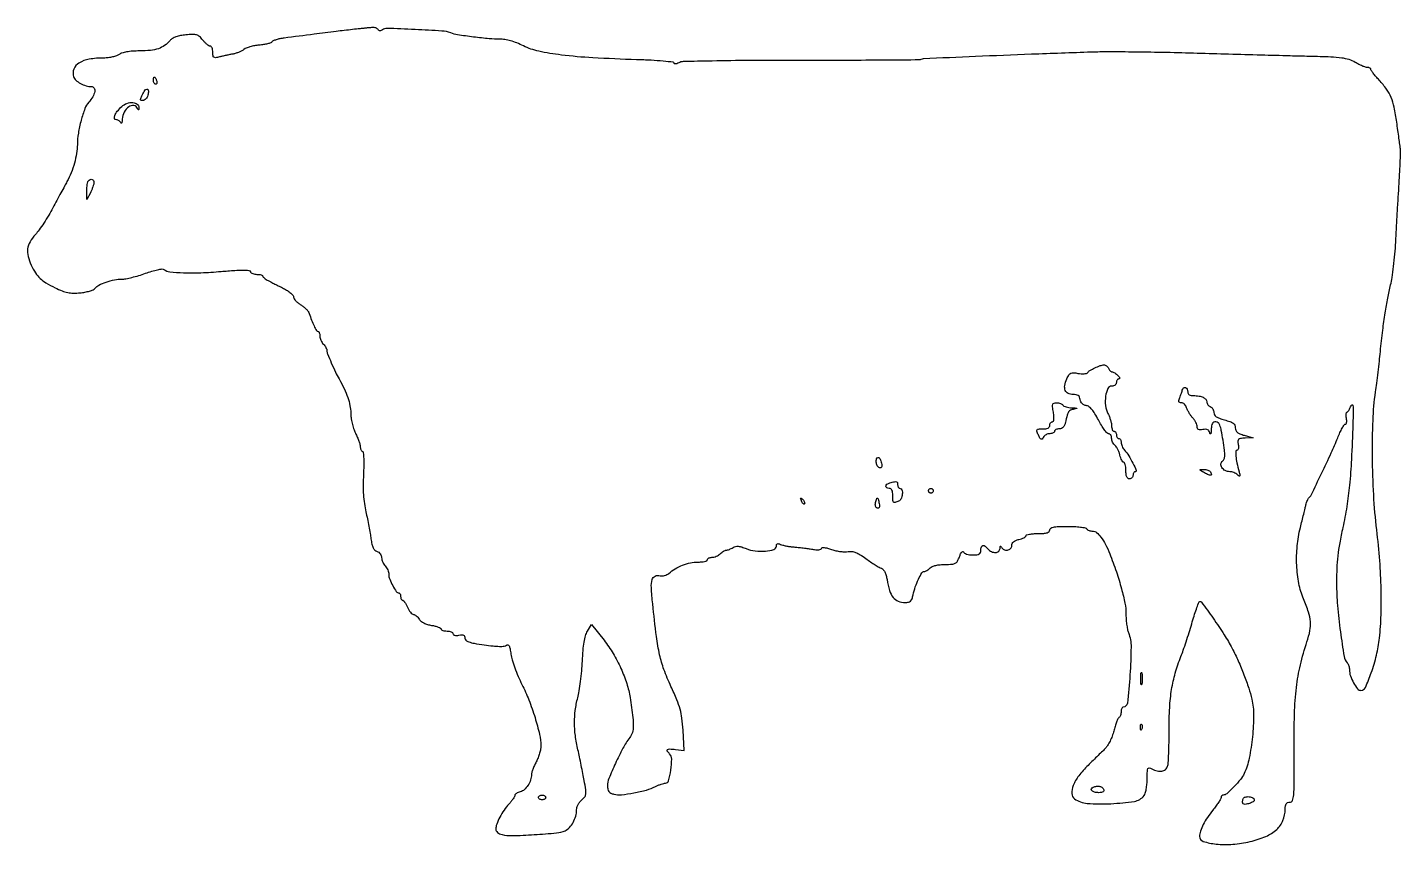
# Model space of a CAD drawing. Extents: x 0 to 578, y 0 to 344.
import ezdxf

# ---------------------------------------------------------------- set-up
doc = ezdxf.new("R2010")
doc.units = 0

msp = doc.modelspace()

# ---------------------------------------------------------------- linework, layer by layer
for points in [[(140, 343.342352, 0.005943), (136.725767, 342.987225, 0.000812), (129.899053, 342.153329, 0.000763), (120.594575, 340.987014, 0.000315), (108, 339.380719, 0.018759), (106.231211, 339.086195, 0.024311), (104.638651, 338.677638, 0.023261), (103.376283, 338.222195, 0.157105), (102.876259, 337.797232, -0.169705), (102.36475, 337.383694, -0.023245), (101.032608, 336.975704, -0.02454), (99.350711, 336.631886, -0.018488), (97.475892, 336.414181, 0.023787), (95.529922, 336.167296, 0.024385), (93.632507, 335.737973, 0.02505), (92.030504, 335.204652, 0.086832), (91.099633, 334.640712, -0.054258), (90.274562, 334.064659, -0.024652), (89.088642, 333.489155, -0.024063), (87.765868, 332.99971, -0.030345), (86.5, 332.682403, 0.004195), (85.151716, 332.418453, 0.002604), (83.573437, 332.08713, 0.002612), (82.019099, 331.743865, 0.004716), (80.75, 331.444021, -0.024104), (79.161034, 331.133085, -0.192132), (78.448047, 331.303485, -0.212314), (78.088572, 331.905706, -0.029942), (78, 333.383423, 0.040365), (77.918987, 334.385287, 0.059712), (77.675089, 335.23138, 0.07853), (77.317125, 335.80658, 0.217689), (76.89392, 336, -0.143474), (76.337304, 336.163077, -0.030163), (75.509258, 336.767218, -0.029308), (74.601084, 337.61195, -0.024119), (73.733394, 338.611805, 0.042236), (72.403495, 340.036672, 0.111297), (71.194403, 340.718963, 0.081326), (69.584872, 340.929029, 0.015821), (66.653043, 340.740684, 0.024278), (64.407813, 340.414339, 0.037288), (62.513927, 339.895436, 0.044363), (61.024374, 339.211153, 0.086019), (60.017847, 338.378879, -0.059315), (57.726111, 336.269281, -0.073281), (55.153221, 334.932269, -0.05839), (51.857639, 334.208113, -0.023741), (47.263569, 333.968197, 0.015267), (44.245394, 333.861808, 0.026225), (41.74668, 333.565062, 0.031422), (39.801741, 333.102546, 0.088044), (38.55887, 332.468197, -0.077262), (37.507996, 331.903153, -0.028276), (35.88286, 331.431283, -0.027227), (34.01825, 331.108117, -0.029301), (32.17489, 331, 0.040987), (26.011086, 330.493877, 0.097523), (21.724037, 328.888595, 0.15917), (19.578976, 326.354183, 0.175268), (19.451834, 323.151757, 0.134306), (20.395835, 321.692978, 0.056046), (22.322452, 320.324917, 0.053598), (24.676838, 319.333952, 0.072954), (26.953433, 319, -0.268044), (28.058043, 318.361993, -0.175662), (28.321465, 316.87619, -0.09145), (27.511118, 314.688204, -0.049397), (25.799422, 312.368974, 0.095328), (24.191235, 309.712918, 0.023053), (22.625567, 304.795773, 0.024455), (21.44818, 299.358887, 0.038817), (21.035622, 294.61602, -0.038451), (20.714172, 290.889001, -0.027403), (19.808865, 286.796255, -0.026812), (18.427229, 282.710614, -0.031083), (16.671941, 279, 0.001939), (15.667174, 277.161306, 0.000566), (14.135664, 274.325, 0.000569), (12.418816, 271.128111, 0.00061), (10.748393, 268, -0.012347), (8.971959, 264.85342, -0.010312), (6.935982, 261.600716, -0.010448), (4.949457, 258.701933, -0.027789), (3.377556, 256.747119, 0.052692), (1.125745, 253.642572, 0.097369), (0.125138, 250.703183, 0.096119), (0.305579, 247.577639, 0.050346), (1.646382, 243.903638, 0.029134), (3.490274, 240.597773, 0.061001), (5.359246, 238.328137, 0.055614), (7.833023, 236.451679, 0.020707), (11.675567, 234.370302, 0.01928), (14.652179, 233.053653, 0.044591), (16.993241, 232.35816, 0.048042), (19.311575, 232.117005, 0.025864), (22.18475, 232.24373, 0.022537), (24.236075, 232.534605, 0.026598), (26.140516, 232.998855, 0.026974), (27.678628, 233.553741, 0.127145), (28.417873, 234.119338, -0.112777), (30.075641, 235.463815, -0.031904), (33.165422, 236.74484, -0.032592), (36.656176, 237.688725, -0.049771), (39.775509, 238, 0.047767), (41.420642, 238.157524, 0.013027), (43.972005, 238.719954, 0.013051), (46.846244, 239.512719, 0.013242), (49.6612, 240.450909, -0.01427), (52.355453, 241.342719, -0.021359), (54.758079, 241.952127, -0.018548), (56.706749, 242.283824, -0.202774), (57.456688, 242.077391, 0.142114), (59.879243, 241.091766, 0.017183), (65.681636, 240.686671, 0.018504), (73.000801, 240.698842, 0.011974), (81.455606, 241.22891, -0.004791), (87.247868, 241.675661, -0.018791), (90.830422, 241.782512, -0.023623), (93.137232, 241.65551, -0.294825), (93.78894, 241.133181, 0.15635), (94.107097, 240.698593, 0.060929), (94.765605, 240.332872, 0.052504), (95.630757, 240.083772, 0.043886), (96.583333, 240, -0.029392), (97.509774, 239.945493, -0.04565), (98.292396, 239.779687, -0.057287), (98.84013, 239.538716, -0.263744), (99.007802, 239.25, 0.183984), (99.149363, 238.889629, 0.034245), (99.671958, 238.388801, 0.032643), (100.398681, 237.858483, 0.024716), (101.257802, 237.371449, -0.000131), (102.404735, 236.793795, -0.000043), (104.089792, 235.944378, -0.000043), (105.958436, 235.002014, -0.000049), (107.75, 234.09811, -0.026586), (109.377208, 233.165298, -0.034598), (110.751563, 232.135922, -0.037038), (111.73091, 231.15527, -0.179566), (112, 230.430151, 0.143154), (112.205404, 229.727431, 0.045203), (112.882006, 228.854011, 0.040921), (113.853518, 227.967717, 0.03544), (115.002573, 227.20349, -0.037304), (116.194881, 226.404077, -0.033976), (117.295484, 225.4129, -0.035682), (118.156246, 224.387652, -0.08564), (118.591847, 223.5, 0.018379), (119.509372, 220.750624, 0.023583), (120.5625, 218.300905, 0.018802), (121.591941, 216.374461, 0.266672), (122.244111, 216, -0.229706), (122.533664, 215.859566, -0.073657), (122.777958, 215.433482, -0.05612), (122.944766, 214.809995, -0.037341), (123, 214.071429, 0.064082), (123.109123, 213.223487, 0.039128), (123.440625, 212.26875, 0.038656), (123.925727, 211.358587, 0.054664), (124.5, 210.642857, -0.03608), (125.074013, 209.979434, -0.03399), (125.559375, 209.227487, -0.035833), (125.89567, 208.501122, -0.090738), (126, 207.93096, 0.09557), (126.258646, 206.59014, 0.005721), (127.840313, 202.770174, 0.009476), (129.580318, 198.904534, 0.020168), (131.100717, 196, -0.019816), (133.221422, 191.955583, -0.028088), (134.75518, 188.193883, -0.03204), (135.692094, 184.767719, -0.050762), (136, 181.742693, 0.036433), (136.1439, 179.770473, 0.021316), (136.5875, 177.44249, 0.021242), (137.233529, 175.138683, 0.033563), (138, 173.236136, -0.012794), (138.765648, 171.542099, -0.014376), (139.4125, 169.875119, -0.013727), (139.881044, 168.432057, -0.071747), (140, 167.607323, 0.056147), (140.068975, 166.995021, 0.049775), (140.273151, 166.386696, 0.052677), (140.573703, 165.872024, 0.096149), (140.929876, 165.543339, -0.237322), (141.287363, 164.96183, -0.010201), (141.447422, 162.494342, -0.015279), (141.489796, 159.428575, -0.009425), (141.361471, 155.823897, 0.012708), (141.231766, 151.355501, 0.017024), (141.355145, 147.303727, 0.018527), (141.734839, 143.5771, 0.021828), (142.377523, 140.089576, -0.005722), (143.001867, 137.222873, -0.004298), (143.625562, 134.055162, -0.004345), (144.160891, 131.064425, -0.009955), (144.499653, 128.800336, 0.020754), (144.889467, 126.531022, 0.05911), (145.407737, 125.016457, 0.089331), (146.110397, 124.044544, 0.115333), (147.053725, 123.482948, -0.085629), (147.799822, 123.096253, -0.070917), (148.430146, 122.459322, -0.071322), (148.854409, 121.675627, -0.088678), (149, 120.861184, 0.062103), (149.109345, 119.984229, 0.039115), (149.440625, 119.005205, 0.038831), (149.925669, 118.078275, 0.056479), (150.5, 117.357143, -0.056961), (151.074347, 116.634566, -0.038871), (151.559375, 115.703136, -0.039105), (151.890601, 114.717595, -0.061592), (152, 113.832863, 0.093325), (152.378545, 111.822426, 0.030388), (153.651475, 109.068543, 0.024858), (155.168907, 106.556719, 0.249399), (156.215608, 106, -0.184104), (156.515044, 105.885877, -0.090423), (156.769585, 105.559375, -0.070293), (156.942088, 105.07398, -0.05032), (157, 104.5, 0.04842), (157.055722, 103.925951, 0.06842), (157.222042, 103.440625, 0.088604), (157.467248, 103.113704, 0.189864), (157.755889, 103, -0.217168), (158.125037, 102.831729, -0.027084), (158.679814, 102.11875, -0.027924), (159.275975, 101.149138, -0.01968), (159.839706, 100, 0.030542), (160.434377, 98.851538, 0.039168), (161.122899, 97.88125, 0.043503), (161.802042, 97.19801, 0.177183), (162.343271, 97, -0.126635), (162.88164, 96.861424, -0.04615), (163.538331, 96.415914, -0.042095), (164.198668, 95.772438, -0.039005), (164.760668, 95.011623, 0.090249), (165.53662, 94.158834, 0.046967), (166.760186, 93.393998, 0.04187), (168.290881, 92.780654, 0.034727), (170.001215, 92.383815, -0.019983), (171.533512, 92.075555, -0.030742), (172.825357, 91.67601, -0.031232), (173.773447, 91.248222, -0.277968), (174, 90.872192, 0.247954), (174.176921, 90.537365, 0.065823), (174.734375, 90.256206, 0.050838), (175.54237, 90.063535, 0.033136), (176.5, 90, -0.042726), (177.45709, 89.918066, -0.062393), (178.265625, 89.672005, -0.081904), (178.813471, 89.310333, -0.208928), (179, 88.883423, 0.222095), (179.189445, 88.477964, 0.112088), (179.702744, 88.215051, 0.072403), (180.501153, 88.130452, 0.037491), (181.5, 88.244751, -0.033097), (182.716634, 88.394802, -0.12896), (183.453599, 88.245441, -0.191404), (183.858715, 87.798273, -0.089705), (184, 87.017114, 0.219546), (184.419573, 86.107623, 0.09253), (185.613782, 85.421017, 0.041455), (187.890429, 84.829017, 0.007762), (192.151216, 84.158839, 0.00911), (195.842233, 83.705285, 0.022087), (198.58266, 83.540989, 0.026688), (200.554791, 83.615277, 0.151572), (201.514106, 84.011707, -0.236878), (202.109731, 84.149625, -0.222895), (202.598372, 83.757493, -0.068819), (202.990967, 82.566798, -0.012429), (203.354499, 80.258653, 0.040989), (203.867824, 77.888584, 0.013975), (204.986677, 74.547854, 0.013787), (206.433397, 70.911937, 0.015463), (208.027966, 67.5, -0.0244), (210.92038, 61.011279, -0.017837), (213.513464, 53.559175, -0.017549), (215.413023, 46.534519, -0.055773), (215.982862, 41.710162, -0.052004), (215.85103, 40.36608, -0.021413), (215.407466, 38.588244, -0.020909), (214.764413, 36.705559, -0.025204), (214, 35, 0.013972), (213.234374, 33.389625, 0.015487), (212.5875, 31.792766, 0.014978), (212.120859, 30.403101, 0.073635), (212, 29.586891, -0.083246), (211.625459, 27.352877, -0.060599), (210.520321, 25.084027, -0.063196), (208.982677, 23.260483, -0.125179), (207.328561, 22.367615, 0.035544), (206.437149, 22.075214, 0.047585), (205.684015, 21.680135, 0.056415), (205.161466, 21.248042, 0.194176), (205, 20.847948, -0.13282), (204.860772, 20.33307, -0.018684), (204.26572, 19.395549, -0.020236), (203.457481, 18.317624, -0.015957), (202.500323, 17.216922, 0.038003), (200.495914, 14.695732, 0.029268), (198.69676, 11.675211, 0.029385), (197.388318, 8.744749, 0.090542), (197, 6.617923, 0.145519), (197.194974, 5.962183, 0.072416), (197.773415, 5.306113, 0.062028), (198.62865, 4.746129, 0.052528), (199.643999, 4.374502, 0.069112), (203.78862, 3.925553, 0.007958), (213.171542, 4.357655, 0.007182), (222.594898, 5.078043, 0.08448), (226.137422, 6.017478, 0.098028), (227.990587, 7.349478, 0.061571), (229.565862, 9.513795, 0.058735), (230.636303, 12.126498, 0.067982), (231, 14.789072, -0.075475), (231.158473, 15.832935, -0.045286), (231.638267, 16.994089, -0.044213), (232.341327, 18.089231, -0.057827), (233.172823, 18.938861, 0.058726), (234.3758, 20.172483, 0.133547), (234.866736, 21.366875, 0.06814), (234.846289, 23.127968, 0.007595), (234.193728, 27.099153, 0.003747), (233.645515, 30.01966, 0.002158), (232.943739, 33.529126, 0.002156), (232.208525, 37.047659, 0.003604), (231.556034, 40, -0.023136), (230.477363, 45.98014, -0.032185), (230.108603, 51.407153, -0.033876), (230.443405, 56.612514, -0.030407), (231.479394, 61.920478, 0.023176), (232.080057, 64.77776, 0.008903), (232.658594, 68.794309, 0.008793), (233.132752, 73.181414, 0.010706), (233.416245, 77.303628, -0.010024), (233.722056, 81.840839, -0.021001), (234.178169, 85.347579, -0.026854), (234.789932, 88.020088, -0.063795), (235.59412, 89.890045), (237.314537, 92.80248), (242.532475, 86.133729, -0.031733), (246.365277, 80.537345, -0.028043), (249.63597, 74.269984, -0.028813), (252.087301, 67.898965, -0.041161), (253.452438, 62, -0.004013), (254.613566, 53.584793, -0.034389), (254.842665, 49.792394, -0.07824), (254.439816, 47.366741, -0.077813), (253.310879, 45.177187, 0.035344), (250.48555, 40.677758, 0.014968), (247.318953, 34.288158, 0.011828), (244.597112, 27.965666, 0.09601), (244, 24.884695, 0.044238), (244.129573, 23.423077, 0.119806), (244.546679, 22.477181, 0.121848), (245.346405, 21.837709, 0.046559), (246.700355, 21.360358, 0.08746), (249.81276, 21.137667, 0.019864), (255.070284, 21.893435, 0.021375), (260.410281, 23.11697, 0.052364), (264.159256, 24.582354, -0.019522), (265.317262, 25.124991, -0.018756), (266.529462, 25.583567, -0.019068), (267.627313, 25.906429, -0.062052), (268.378384, 26, 0.340838), (269.699206, 27.018717, 0.028891), (270.604519, 31.5061, 0.030699), (270.977411, 36.16133, 0.203739), (270.124639, 38.275361, -0.048402), (269.143451, 39.467423, -0.398906), (269.250009, 40.098842, -0.176182), (270.179391, 40.38196, -0.015785), (272.648867, 40.172414), (276.297734, 39.746429), (275.763133, 48.315431, 0.016125), (275.28727, 53.333134, 0.035704), (274.530811, 57.100085, 0.031235), (273.180659, 61.016197, 0.009822), (270.685971, 66.692217, -0.019804), (267.729854, 73.799915, -0.034108), (265.920222, 79.945895, -0.023339), (264.577266, 87.700047, -0.004908), (262.998074, 101.370973, -0.011384), (262.427284, 108.28042, -0.078221), (262.754642, 111.663356, -0.228668), (263.969945, 113.099801, -0.170312), (266.069649, 113.271535, 0.078132), (266.959968, 113.182358, 0.05069), (267.983808, 113.344864, 0.049772), (268.978283, 113.717105, 0.065573), (269.782882, 114.254181, -0.046965), (272.446595, 116.178773, -0.040004), (275.566644, 117.693081, -0.040541), (278.837677, 118.672248, -0.052503), (281.95034, 119, 0.023305), (283.502336, 119.072377, 0.037239), (284.810412, 119.29375, 0.043071), (285.747235, 119.612732, 0.297467), (286, 120, -0.185417), (286.146613, 120.381768, -0.090018), (286.566518, 120.70625, -0.069864), (287.190576, 120.926196, -0.049879), (287.928571, 121, 0.064082), (288.776513, 121.109123, 0.039128), (289.73125, 121.440625, 0.038656), (290.641413, 121.925727, 0.054664), (291.357143, 122.5, -0.032543), (292.01119, 123.074031, -0.032382), (292.735236, 123.559375, -0.034168), (293.422053, 123.897502, -0.0976), (293.94214, 124, 0.068946), (294.479321, 124.074427, 0.023491), (295.227925, 124.324437, 0.022841), (296.038922, 124.681723, 0.024406), (296.795667, 125.104465, -0.081579), (297.849533, 125.544391, -0.079608), (298.997955, 125.629265, -0.057005), (300.414821, 125.34353, -0.020727), (302.33958, 124.631474, 0.070435), (306.072747, 123.657771, 0.05056), (310.388969, 123.599632, 0.054568), (313.948497, 124.308563, 0.327282), (315, 125.742913, -0.085681), (315.106471, 126.359675, -0.215851), (315.415691, 126.680445, -0.157381), (315.945751, 126.715666, -0.042791), (316.75, 126.438948, 0.040795), (317.659593, 126.121925, 0.014175), (319.014062, 125.811248, 0.013973), (320.53165, 125.552026, 0.015815), (322, 125.390438, -0.007629), (323.643793, 125.236731, -0.003803), (325.720313, 124.994561, -0.003774), (327.867607, 124.711096, -0.005546), (329.75, 124.42681, 0.017296), (331.541581, 124.199151, 0.04203), (332.872933, 124.188775, 0.065589), (333.728972, 124.368737, 0.318288), (334, 124.751365, -0.371515), (334.277451, 125.073232, -0.063258), (335.154083, 125.092171, -0.03992), (336.491337, 124.842547, -0.016864), (338.238596, 124.305753, 0.027029), (340.05985, 123.786484, 0.02302), (342.026666, 123.433318, 0.02366), (343.848983, 123.279285, 0.05867), (345.182083, 123.386417, -0.07796), (346.737971, 123.451474, -0.065234), (348.343302, 123.05164, -0.04642), (350.226004, 122.102018, -0.017105), (352.693487, 120.435078, 0.008044), (354.656778, 119.056295, 0.009159), (356.581192, 117.801382, 0.008457), (358.249164, 116.795595, 0.049719), (359.178655, 116.373407, -0.138318), (359.919571, 115.86446, -0.057424), (360.590337, 114.839067, -0.04628), (361.148619, 113.408499, -0.028881), (361.544784, 111.652026, 0.030659), (362.617755, 106.97231, 0.095979), (364.096167, 104.119018, 0.134979), (366.20625, 102.570707, 0.089982), (369.170545, 102.015313, 0.052168), (370.583727, 102.154973, 0.142024), (371.464626, 102.619089, 0.118526), (372.054104, 103.543278, 0.031038), (372.526023, 105.25, -0.031089), (373.433367, 108.530158, -0.02845), (374.762709, 111.774168, -0.023118), (376.188411, 114.434104, -0.264027), (377.18537, 115, 0.105441), (377.654572, 115.100059, 0.031962), (378.30222, 115.440625, 0.030443), (378.998238, 115.925929, 0.02892), (379.642857, 116.5, -0.098949), (380.575332, 117.121837, -0.03958), (382.042726, 117.594744, -0.034168), (383.879753, 117.899387, -0.024012), (385.973603, 118, 0.015459), (388.902833, 118.09059, 0.108553), (390.267699, 118.480246, 0.146145), (391.148485, 119.359604, 0.035649), (392.00338, 121.25, -0.024029), (392.497803, 122.414582, -0.062446), (392.991821, 123.178125, -0.172133), (393.391278, 123.412641, -0.36294), (393.684539, 123.25, 0.1754), (394.102701, 122.768769, 0.049511), (395.028687, 122.367188, 0.043433), (396.240067, 122.091912, 0.034172), (397.583333, 122, 0.023613), (399.353456, 122.083644, 0.10922), (400.322917, 122.396341, 0.175693), (400.825737, 123.001406, 0.0866), (401, 124, -0.077446), (401.213329, 125.369021, -0.281199), (401.85137, 125.921207, -0.212944), (402.804698, 125.673236, -0.051039), (404, 124.5, 0.108876), (405.438979, 123.38049, 0.123995), (407.147343, 123.038548, 0.163807), (408.495036, 123.567344, 0.209766), (409.078947, 124.75, -0.021021), (409.137165, 125.416573, -0.185333), (409.275306, 125.672067, -0.449116), (409.45138, 125.648042, -0.051902), (409.662281, 125.25, 0.187938), (410.627907, 124.223952, 0.15051), (412.140833, 124.002399, 0.156618), (413.474126, 124.66977, 0.20167), (414, 125.920545, -0.105113), (414.190199, 126.81529, -0.11088), (414.726286, 127.535654, -0.084727), (415.650993, 128.091356, -0.038986), (417, 128.5, 0.027524), (418.149012, 128.819532, 0.039605), (419.11875, 129.235766, 0.04518), (419.806252, 129.68121, 0.230346), (420, 130.079455, -0.331), (420.267506, 130.43927, -0.02754), (421.46875, 130.72959, -0.028205), (423.083342, 130.93358, -0.017322), (425, 131, 0.014068), (427.460489, 131.069243, 0.058865), (428.916667, 131.325, 0.122766), (429.704941, 131.79299, 0.200296), (430, 132.5, -0.249281), (430.393875, 133.240931, -0.098989), (431.490164, 133.699603, -0.042009), (433.572895, 133.940075, -0.007746), (437.440983, 134, -0.012539), (440.336795, 133.927367, -0.018327), (442.877725, 133.70625, -0.014001), (444.92157, 133.394315, -0.21256), (445.5, 133, 0.1085), (445.871609, 132.616559, 0.050831), (446.486648, 132.29375, 0.047019), (447.228663, 132.074105, 0.048494), (447.990923, 132, -0.175778), (449.666547, 131.392144, -0.05667), (451.518192, 129.450114, -0.043852), (453.40281, 126.448848, -0.024215), (455.188296, 122.5, -0.012224), (457.979281, 114.896029, -0.015689), (460.152566, 107.768398, -0.017063), (461.590814, 101.638447, -0.049688), (462.01168, 97.3151, 0.018007), (462.085681, 95.123723, 0.015434), (462.317593, 92.826954, 0.015707), (462.658515, 90.7528, 0.042275), (463.069489, 89.317231, -0.092813), (464.16163, 83.254409, -0.016053), (463.705383, 71.553363, -0.00936), (462.629619, 59.605378, -0.382776), (460.839847, 58, 0.213975), (460.518611, 57.85593, 0.079981), (460.246705, 57.429836, 0.060842), (460.06156, 56.802158, 0.041348), (460, 56.059017, -0.042768), (459.932806, 55.274889, -0.044326), (459.733226, 54.523322, -0.048468), (459.440486, 53.909512, -0.119399), (459.091832, 53.556755, 0.147212), (458.670106, 53.080643, 0.014783), (458.068148, 51.668731, 0.017552), (457.446966, 49.903383, 0.013089), (456.882248, 47.917616, -0.02621), (456.224029, 45.814388, -0.022954), (455.323506, 43.693975, -0.023612), (454.330511, 41.853303, -0.061375), (453.403414, 40.669877, -0.001777), (452.234101, 39.512867, -0.000467), (450.353466, 37.668651, -0.000475), (448.208782, 35.573412, -0.000487), (446.078259, 33.5, 0.03641), (442.185257, 29.125009, 0.068026), (439.839873, 25.014789, 0.103509), (439.243061, 21.666888, 0.23139), (440.417251, 19.436849, 0.140989), (445.698651, 17.501559, 0.029103), (455.70746, 17.372238, 0.027049), (465.582675, 18.356617, 0.194384), (469.614916, 20.759521, 0.090877), (470.127573, 21.773409, 0.024155), (470.557551, 23.541257, 0.023673), (470.858796, 25.634187, 0.022403), (470.968197, 27.785184, -0.006607), (471.030529, 31.02593, -0.100547), (471.28827, 32.112674, -0.340151), (471.853977, 32.408457, -0.07952), (472.934259, 32.035184, 0.06039), (475.155171, 31.171822, 0.103462), (477.133021, 31.08486, 0.134327), (478.635759, 31.772787, 0.142733), (479.536802, 33.115952, 0.061881), (479.800123, 34.53301, 0.00462), (480.000195, 38.461741, 0.006343), (480.136474, 43.16701, 0.004775), (480.171247, 48.343046, -0.014318), (480.414853, 57.782639, -0.0262), (481.235569, 65.436361, -0.029538), (482.759255, 72.3059, -0.025578), (485.141162, 79.294683, 0.010597), (486.10954, 81.879759, 0.004205), (487.333813, 85.467813, 0.004159), (488.590985, 89.364364, 0.005209), (489.689215, 93, -0.004899), (490.686681, 96.309466, -0.007052), (491.639296, 99.216739, -0.00403), (492.493595, 101.641002, -0.104702), (492.857453, 102.227196, -0.466563), (493.797709, 102.164631, -0.003814), (498.697865, 95.353391, -0.0115), (503.357281, 88.439599, -0.022531), (506.683891, 82.695821, -0.015276), (509.221615, 77.433701, -0.012221), (511.639997, 71.622638, -0.01251), (513.662559, 65.992933, -0.023336), (514.969773, 61.328173, -0.058162), (515.712375, 54.627055, -0.024169), (515.218718, 45.520193, -0.024196), (513.845184, 36.484994, -0.056831), (511.74791, 30, -0.066117), (510.247678, 27.598398, -0.020992), (507.41922, 24.452963, -0.015438), (504.415475, 21.566103, -0.185765), (502.944349, 21, 0.11379), (502.584118, 20.916943, 0.100304), (502.277403, 20.68225, 0.093898), (502.071587, 20.331351, 0.086015), (502, 19.918297, -0.132339), (501.829608, 19.285802, -0.012804), (500.988941, 17.92048, -0.015556), (499.876319, 16.323878, -0.011686), (498.558098, 14.636206, 0.024193), (496.298779, 11.58962, 0.030478), (494.527685, 8.558409, 0.034014), (493.362733, 5.801857, 0.083152), (493, 3.635789, 0.326489), (494.55053, 1.514355, 0.0514), (499.924276, 0.392706, 0.044981), (506.962896, 0.300054, 0.039489), (514.22759, 1.440212, 0.041162), (520.875424, 3.6203, 0.086511), (525.431686, 6.552031, 0.109486), (528.069676, 10.339765, 0.097871), (529, 15.047053, -0.031919), (529.092833, 16.499747, -0.113637), (529.413878, 17.368618, -0.16228), (530.00675, 17.837169, -0.08698), (530.935689, 18, 0.307577), (532.046444, 18.754682, 0.073814), (532.581517, 21.041354, 0.020774), (532.781789, 25.928324, 0.001431), (532.734149, 39.75, -0.008773), (532.907136, 55.146042, -0.022343), (533.726671, 66.282328, -0.027971), (535.385966, 75.718424, -0.023633), (538.160425, 85.467757, 0.032664), (539.404799, 90.16054, 0.068906), (539.616349, 93.913879, 0.059999), (538.8031, 97.902276, 0.019875), (536.691325, 103.5, -0.053479), (534.737099, 109.962873, -0.035693), (533.845794, 117.650496, -0.034398), (534.046097, 125.758665, -0.037872), (535.368379, 133.5, 0.000417), (536.081374, 136.363287, 0.00044), (536.777185, 139.178125, 0.00042), (537.37307, 141.606628, 0.001986), (537.707864, 143, -0.01826), (537.981132, 143.99377, -0.021416), (538.314091, 144.9125, -0.020934), (538.657058, 145.65566, -0.109676), (538.94283, 146, 0.115054), (539.897089, 147.175009, 0.001335), (544.288884, 156.259217, 0.004544), (548.371363, 164.963319, 0.012204), (551.066983, 171.25, -0.013077), (552.016334, 173.453431, -0.019832), (552.966036, 175.310938, -0.015208), (553.830147, 176.743703, -0.254725), (554.300591, 177, 0.270693), (554.621221, 177.18731, 0.083561), (554.818829, 177.734375, 0.057855), (554.870841, 178.541955, 0.034418), (554.755249, 179.5, -0.024434), (554.620156, 180.458465, -0.041817), (554.614038, 181.265625, -0.054488), (554.720061, 181.83257, -0.330572), (554.94563, 182, 0.226962), (555.266995, 182.153797, 0.027485), (555.736986, 182.807812, 0.028272), (556.236019, 183.696559, 0.019653), (556.701162, 184.75, -0.273149), (557.149953, 185.099033, -0.423089), (557.501786, 184.818694, -0.029037), (557.595354, 182.448273, -0.003182), (557.459278, 177, -0.004739), (556.853763, 162.172148, -0.0117), (556.05227, 151.315307, -0.015007), (554.900867, 142.305069, -0.015617), (553.222617, 133.5, 0.009811), (551.91036, 127.024797, 0.017095), (551.112552, 121.604636, 0.017595), (550.700793, 116.251652, 0.011179), (550.580584, 110, 0.020478), (550.990972, 100.696334, 0.012345), (552.200193, 89.719769, 0.00678), (553.756864, 79.276507, 0.149777), (555.103886, 76.55, -0.076759), (555.447801, 76.050523, -0.036274), (555.736767, 75.321269, -0.034857), (555.933969, 74.497852, -0.041368), (556, 73.701129, 0.084508), (556.434923, 71.146252, 0.043284), (557.775473, 68.174337, 0.041119), (559.451827, 65.683873, 0.229607), (560.863941, 65.010837, 0.294811), (562.728365, 66.232357, 0.019586), (565.206821, 72.469331, 0.026374), (567.372721, 79.825444, 0.03078), (568.619555, 87, 0.019406), (569.322576, 96.785742, 0.014379), (569.367642, 107.632534, 0.013102), (568.762608, 119.531855, 0.010027), (567.5, 132.5, -0.015299), (566.221939, 147.236119, -0.011813), (565.701234, 163.354913, -0.012037), (565.936338, 178.615189, -0.02466), (566.996979, 190.529581, 0.003157), (567.487231, 194.228188, 0.00169), (568.048482, 198.802439, 0.001682), (568.589782, 203.474584, 0.002629), (569.02101, 207.5, -0.004621), (570.017952, 216.46883, -0.008285), (571.0264, 223.81002, -0.009913), (572.112686, 230.029668, -0.013882), (573.346347, 235.533562, 0.024597), (573.976028, 238.654657, 0.008036), (574.602752, 243.309907, 0.007986), (575.13382, 248.509637, 0.00893), (575.475726, 253.533562, -0.00123), (575.765, 259.033052, -0.000688), (576.142641, 265.723297, -0.000686), (576.542989, 272.485658, -0.001116), (576.903627, 278.226597, 0.003369), (577.197443, 283.266671, 0.004392), (577.394698, 287.882569, 0.003289), (577.500435, 291.748442, 0.040058), (577.412667, 293.226597, -0.000202), (577.223365, 294.579933, -0.000029), (576.840121, 297.329063, -0.000033), (576.387482, 300.578973, -0.000029), (575.911442, 304, 0.015592), (574.829605, 310.32556, 0.048957), (573.563947, 314.440318, 0.057894), (571.649237, 317.848143, 0.028844), (568.511891, 321.686585, -0.00905), (567.169791, 323.202053, -0.012863), (566.036963, 324.600122, -0.008888), (565.152092, 325.794873, -0.154546), (565.004778, 326.25, 0.184393), (564.893365, 326.536347, 0.089496), (564.577569, 326.779688, 0.069675), (564.109626, 326.944633, 0.049983), (563.55716, 327, -0.082994), (562.776227, 327.130524, -0.017133), (561.469256, 327.630666, -0.017574), (559.974454, 328.325076, -0.015754), (558.475516, 329.146947, 0.056664), (555.852045, 330.31801, 0.044243), (552.80334, 330.994016, 0.022771), (548.168634, 331.385387, 0.003729), (539.168356, 331.666745, -0.000718), (531.052823, 331.871535, -0.000223), (518.849455, 332.202469, -0.000223), (505.209072, 332.584539, -0.000245), (492, 332.966907, 0.002303), (478.986718, 333.290009, 0.002284), (465.934375, 333.494286, 0.002239), (454.515132, 333.569704, 0.008878), (447.5, 333.460058, 0.001091), (422.243391, 332.561404, 0.001364), (398.806138, 331.612275, 0.000137), (376.789659, 330.654489, 0.123459), (375.80308, 330.3607, -0.132526), (375.195761, 330.191585, -0.000128), (360.739185, 330.078683, -0.001275), (344.569387, 329.997784, -0.000781), (325.500389, 329.980772, 0.001411), (303.711113, 329.933867, 0.003649), (287.993347, 329.740973, 0.00152), (275.814598, 329.465586, 0.116966), (273.947308, 328.9718, -0.03288), (273.175234, 328.621758, -0.075793), (272.553273, 328.490083, -0.146188), (272.15973, 328.58347, -0.268027), (272, 328.860038, 0.38419), (271.650572, 329.247674, 0.003391), (267.385976, 329.661788, 0.009213), (262.305311, 330.026154, 0.005497), (256.25, 330.281683, -0.006193), (237.761814, 331.087655, -0.016409), (224.582628, 332.260638, -0.022406), (215.04297, 333.86275, -0.062782), (208.65837, 336.096779, 0.020145), (205.883132, 337.341818, 0.026245), (203.248476, 338.241156, 0.029191), (200.817309, 338.779973, 0.044255), (198.65837, 338.934137, -0.027679), (194.291031, 339.10096, -0.008018), (187.58471, 339.83865, -0.006404), (180.960685, 340.761328, -0.055294), (178.083608, 341.531884, 0.077001), (174.351145, 342.360506, 0.004821), (163.048038, 342.984183, 0.002612), (151.20093, 343.461361, 0.180468), (149.339028, 342.840088, -0.065047), (148.807563, 342.514799, -0.120784), (148.313011, 342.425354, -0.139518), (147.881404, 342.577409, -0.100651), (147.530011, 342.951442, 0.104892), (147.157743, 343.341087, 0.059106), (146.575603, 343.644975, 0.055151), (145.88587, 343.823182, 0.059322), (145.190983, 343.839963, 0.000232), (144.309631, 343.756137, 0.00007), (142.968601, 343.627774, 0.00007), (141.464014, 343.483331, 0.000076)], [(50.819551, 315.760216, -0.066549), (50.571554, 314.879965, -0.064225), (50.099025, 314.084092, -0.069304), (49.483383, 313.489098, -0.110875), (48.815428, 313.199492, -0.051094), (47.944001, 313.124222, -0.346575), (47.630705, 313.379224, -0.152802), (47.679796, 313.970172, -0.012076), (48.315428, 315.431474, -0.034916), (49.365158, 317.333756, -0.220003), (50.277807, 317.91058, -0.423717), (50.856352, 317.451252, -0.06005)], [(54.361626, 321.5, -0.055937), (54.511135, 320.925634, -0.100118), (54.483616, 320.440625, -0.147206), (54.289193, 320.122486, -0.184534), (53.968615, 320, -0.152681), (53.599211, 320.115494, -0.098158), (53.284531, 320.440625, -0.08088), (53.07223, 320.926468, -0.062722), (53, 321.5, -0.024748), (53.028469, 322.074824, -0.039339), (53.115447, 322.559375, -0.046727), (53.241071, 322.903916, -0.289661), (53.393011, 323, -0.222225), (53.579329, 322.912889, -0.030693), (53.839659, 322.559375, -0.030395), (54.112506, 322.074558, -0.02136)], [(46.921053, 310.133423, -0.018709), (46.864048, 309.469961, -0.219996), (46.73065, 309.255389, -0.430295), (46.560187, 309.295519, -0.035857), (46.337719, 309.75, 0.262809), (44.812847, 310.966236, 0.193195), (42.660375, 310.479457, 0.121291), (40.688799, 308.255418, 0.114476), (39.921053, 305.321429, -0.017027), (39.858269, 304.310484, -0.064934), (39.717133, 303.695982, -0.364349), (39.532382, 303.591046, -0.256679), (39.337719, 303.75, 0.085916), (39.04146, 304.227899, 0.0651), (38.57457, 304.632812, 0.064634), (38.015326, 304.906639, 0.08174), (37.448051, 305, -0.330982), (36.708529, 305.549764, -0.170093), (36.762947, 306.766408, -0.074176), (37.838619, 308.603378, -0.036407), (39.691483, 310.58988, -0.099419), (41.869552, 311.922938, -0.103894), (44.358636, 312.283843, -0.145295), (46.229792, 311.59737, -0.249729)], [(28, 278.614307, -0.066548), (27.903734, 277.894225, -0.018053), (27.561185, 276.794271, -0.017936), (27.077965, 275.562582, -0.017749), (26.506161, 274.364307), (25.012321, 271.5), (25.006161, 275.083333, -0.0172), (25.052608, 276.504215, -0.02178), (25.197643, 277.809896, -0.020493), (25.407294, 278.870473, -0.138184), (25.666667, 279.333333, -0.091258), (26.482059, 279.895236, -0.182046), (27.25301, 279.942498, -0.206132), (27.79834, 279.478031, -0.11519)], [(454.638374, 200.5, 0.052089), (454.930156, 199.926285, 0.056057), (455.328198, 199.440625, 0.063019), (455.767022, 199.109546, 0.13086), (456.178417, 199, -0.104986), (456.650413, 198.899789, -0.032098), (457.300178, 198.559375, -0.030558), (457.997724, 198.074069, -0.029119), (458.642857, 197.5, -0.034046), (459.146263, 196.922937, -0.093008), (459.3875, 196.440625, -0.226652), (459.336247, 196.137455, -0.244067), (459.071429, 196, 0.138775), (458.662852, 195.884373, 0.100075), (458.314732, 195.559375, 0.085667), (458.080326, 195.073289, 0.069717), (458, 194.5, -0.124959), (457.854763, 193.927935, -0.100781), (457.445853, 193.440625, -0.090336), (456.834194, 193.113123, -0.078009), (456.113544, 193, 0.290406), (454.443284, 191.940543, 0.074707), (453.483047, 188.735952, 0.064408), (453.430243, 184.781878, 0.091603), (454.459603, 181.430296, -0.026843), (455.045113, 180.143467, -0.021352), (455.540616, 178.699837, -0.021831), (455.884736, 177.319272, -0.049513), (455.993839, 176.25, 0.042502), (456.06957, 175.388613, 0.062045), (456.29194, 174.660937, 0.081368), (456.617163, 174.167653, 0.209364), (457, 174, -0.148195), (457.381354, 173.884432, -0.098894), (457.70625, 173.559375, -0.082425), (457.925306, 173.073457, -0.064853), (458, 172.5, 0.064853), (458.074694, 171.926543, 0.082425), (458.29375, 171.440625, 0.098894), (458.618646, 171.115568, 0.148195), (459, 171, -0.163711), (459.381457, 170.871663, -0.095919), (459.70625, 170.509068, -0.077105), (459.925714, 169.967946, -0.057913), (460, 169.328741, 0.066303), (460.100462, 168.574471, 0.0354), (460.410816, 167.684659, 0.034516), (460.863164, 166.805862, 0.045173), (461.398521, 166.078741, -0.041079), (463.193203, 163.682471, -0.023281), (464.977455, 160.523579, -0.016733), (466.352482, 157.557902, -0.53708), (465.982916, 157, 0.150609), (465.608068, 156.884468, 0.098511), (465.288732, 156.559375, 0.081593), (465.073352, 156.073497, 0.063692), (465, 155.5, -0.099038), (464.885486, 154.927543, -0.097945), (464.559375, 154.440625, -0.097945), (464.072457, 154.114514, -0.099038), (463.5, 154, -0.164293), (462.830552, 154.226074, -0.129352), (462.357143, 154.833333, -0.075863), (462.081893, 155.895967, -0.025511), (462, 157.5, 0.024845), (461.933313, 158.841251, 0.039478), (461.72959, 159.971875, 0.046968), (461.435304, 160.775442, 0.289145), (461.079455, 161, -0.227634), (460.682048, 161.190814, -0.046348), (460.240224, 161.860952, -0.040365), (459.828918, 162.808394, -0.028178), (459.515176, 163.930902, 0.033541), (459.163107, 165.140393, 0.029223), (458.638796, 166.350867, 0.030337), (458.032373, 167.391021, 0.072522), (457.435721, 168.053347, -0.065804), (456.886086, 168.647311, -0.044449), (456.421743, 169.446406, -0.044407), (456.105427, 170.316192, -0.065104), (456, 171.122445, 0.067051), (455.90332, 171.840147, 0.083938), (455.620428, 172.448468, 0.099509), (455.200595, 172.855289, 0.143802), (454.707839, 173, -0.215643), (454.048504, 173.29823, -0.021185), (452.926385, 174.689063, -0.023771), (451.684966, 176.547275, -0.016585), (450.457839, 178.75, 0.017007), (448.992089, 181.375853, 0.040222), (447.684834, 183.193386, 0.05638), (446.472823, 184.332104, 0.125708), (445.311493, 184.811493, -0.074927), (444.380287, 185.090346, -0.086432), (443.622985, 185.622985, -0.086432), (443.090346, 186.380287, -0.074927), (442.811493, 187.311493, 0.068097), (442.513184, 188.359276, 0.137177), (441.973337, 189.01872, 0.11595), (441.100515, 189.368625, 0.041205), (439.750539, 189.460621, -0.114283), (437.691904, 189.906421, -0.191066), (436.497706, 191.182207, -0.142236), (436.305379, 193.261771, -0.056652), (437.169665, 196.021172, -0.030833), (438.032521, 197.685197, -0.142538), (438.819342, 198.414698, -0.13612), (439.89505, 198.625897, -0.027191), (441.853419, 198.36772, 0.027551), (443.188956, 198.192631, 0.036161), (444.418513, 198.188969, 0.03928), (445.396474, 198.334605, 0.184783), (445.859505, 198.645836, -0.107045), (446.846547, 199.554293, -0.021854), (448.956242, 200.67142, -0.023408), (451.195303, 201.608792, -0.074362), (452.781385, 201.93232, -0.107042), (453.314262, 201.84605, -0.070926), (453.855446, 201.539494, -0.066497), (454.322486, 201.068324, -0.070564)], [(488, 190.440983, 0.150169), (488.177683, 189.862714, 0.109734), (488.669542, 189.398972, 0.083797), (489.441229, 189.099497, 0.050789), (490.418213, 189, -0.036599), (492.751332, 188.828992, -0.073939), (494.511179, 188.296271, -0.108511), (495.603808, 187.452252, -0.176008), (496, 186.361626, 0.094426), (496.111958, 185.774079, 0.066827), (496.440625, 185.186563, 0.064704), (496.926576, 184.68814, 0.075752), (497.5, 184.361626, -0.098318), (498.07354, 184.000114, -0.066863), (498.559375, 183.397907, -0.063973), (498.887917, 182.657336, -0.072571), (499, 181.889173, 0.135696), (499.264515, 180.932456, 0.107414), (500.001716, 180.146651, 0.065242), (501.3405, 179.461545, 0.020341), (503.5, 178.788757, -0.019133), (505.776949, 178.085403, -0.074572), (507.076211, 177.397833, -0.125252), (507.756301, 176.567049, -0.109631), (508, 175.468961, 0.099595), (508.213698, 174.406771, 0.118686), (508.817046, 173.58504, 0.080791), (509.930872, 172.917442, 0.026436), (511.75, 172.302734), (515.5, 171.252737), (512.133423, 171.126368, 0.01938), (510.193789, 170.978137, 0.156982), (509.392152, 170.613928, 0.2177), (509.093201, 169.915065, 0.041119), (509.244751, 168.5, -0.036709), (509.355885, 167.542075, -0.061324), (509.290821, 166.734375, -0.089086), (509.072987, 166.189902, -0.258678), (508.730486, 166, 0.39864), (508.207506, 165.504258, 0.037382), (508.248814, 163.562285, 0.029351), (508.691014, 160.72636, 0.012583), (509.597124, 157, -0.00877), (509.940898, 155.631769, -0.180702), (509.887215, 155.217687, -0.462483), (509.634169, 155.161645, -0.025936), (508.936044, 155.75, 0.059764), (508.283069, 156.228852, 0.037226), (507.422659, 156.632812, 0.036965), (506.500766, 156.908555, 0.054238), (505.660243, 157, -0.121455), (503.806383, 157.457064, -0.123553), (502.391218, 158.721771, -0.16313), (501.96649, 160.243322, -0.22578), (502.629892, 161.471321, 0.148364), (503.308144, 162.373127, 0.08161), (503.567654, 163.741614, 0.038193), (503.450708, 165.997183, 0.00652), (502.845551, 170.254747, 0.00802), (502.133942, 174.393525, 0.046537), (501.523697, 176.52117, 0.108538), (500.799975, 177.605453, 0.193879), (499.820712, 178, 0.107913), (498.956509, 177.811285, 0.152005), (498.373558, 177.287818, 0.097441), (498.029808, 176.32567, 0.028306), (497.883999, 174.75, -0.011922), (497.811347, 173.530809, -0.079326), (497.66611, 172.941614, -0.591494), (497.486187, 172.923106, -0.088443), (497.291624, 173.348919, 0.079736), (496.930538, 174.176761, 0.138785), (496.373588, 174.669748, 0.114877), (495.559497, 174.85179, 0.045062), (494.407626, 174.737591, -0.036082), (493.259156, 174.602893, -0.128489), (492.541042, 174.756675, -0.185721), (492.140691, 175.197781, -0.0927), (492, 175.95011, 0.083221), (491.868649, 176.73381, 0.034709), (491.448436, 177.723536, 0.033126), (490.840905, 178.743682, 0.036683), (490.122335, 179.638313, -0.029485), (489.352848, 180.568613, -0.02056), (488.593629, 181.700071, -0.020809), (487.953264, 182.849533, -0.039855), (487.554948, 183.826875, 0.060118), (487.176455, 184.657803, 0.062744), (486.615573, 185.361644, 0.069824), (485.965707, 185.838675, 0.124078), (485.325624, 186, -0.080645), (484.674664, 186.10568, -0.205606), (484.32479, 186.417179, -0.161488), (484.261888, 186.949669, -0.047012), (484.506465, 187.75, 0.008388), (484.818686, 188.546086, 0.005102), (485.162222, 189.496696, 0.005112), (485.483729, 190.44662, 0.009), (485.727144, 191.238753, -0.123333), (486.293639, 192.215524, -0.292263), (487.077198, 192.399918, -0.220307), (487.76048, 191.735701, -0.091721)], [(435.5, 185, 0.146985), (435.945671, 184.604885, 0.035909), (436.873838, 184.253747, 0.033721), (438.042135, 183.989462, 0.028108), (439.309017, 183.863818, -0.003509), (440.980193, 183.780744, -0.131807), (441.336628, 183.663104, -0.660351), (441.311439, 183.522554, -0.00938), (440.188851, 183.286254, 0.054912), (438.713191, 182.83233, 0.146795), (437.879985, 182.131039, 0.081408), (437.301729, 180.826322, 0.009756), (436.564471, 177.75, -0.045273), (436.177289, 176.525267, -0.089618), (435.624519, 175.673102, -0.109754), (434.893553, 175.175198, -0.095119), (433.980948, 175, 0.048508), (433.222844, 174.926278, 0.068509), (432.581903, 174.70625, 0.088693), (432.150189, 174.381851, 0.18959), (432, 174, -0.187159), (431.851897, 173.618198, -0.089471), (431.427096, 173.29375, -0.069297), (430.796031, 173.073769, -0.049301), (430.04969, 173, 0.070604), (429.239364, 172.885002, 0.055248), (428.417645, 172.544986, 0.056353), (427.70841, 172.043666, 0.083367), (427.232524, 171.451015, -0.057834), (426.729405, 170.754768, -0.333492), (426.310042, 170.675973, -0.157205), (425.868941, 171.103624, -0.015375), (425.204273, 172.451015, -0.018883), (424.556609, 174.027688, -0.247721), (424.638075, 174.633535, -0.225768), (425.193183, 174.94213, -0.015823), (427.021439, 175, 0.03405), (428.331487, 175.089317, 0.082783), (429.253573, 175.3759, 0.126289), (429.798945, 175.852081, 0.151589), (430, 176.5, -0.07084), (430.081628, 177.073251, -0.086362), (430.31957, 177.559375, -0.100259), (430.67304, 177.884377, -0.136747), (431.087898, 178, 0.285218), (431.512076, 178.263394, 0.08943), (431.728741, 179.013905, 0.049846), (431.732511, 180.248274, 0.017705), (431.5, 182, -0.012209), (431.164806, 184.328829, -0.111641), (431.270213, 185.340389, -0.239765), (431.776787, 185.835508, -0.075975), (432.853085, 186, -0.044948), (433.675031, 185.925961, -0.045419), (434.46753, 185.70625, -0.049482), (435.118362, 185.38371, -0.115062)], [(359.227299, 160.591295, -0.026298), (359.380229, 159.476238, -0.130827), (359.270222, 158.859309, -0.267709), (358.924185, 158.616936, -0.114058), (358.343876, 158.698284, -0.192514), (357.466269, 159.510599, -0.084452), (357.028389, 161.061735, -0.102495), (357.166577, 162.472449, -0.328306), (357.883423, 163, -0.212638), (358.254933, 162.834524, -0.056013), (358.642598, 162.292443, -0.04669), (358.986306, 161.513588, -0.033362)], [(497.541119, 156.933469, -0.078221), (497.951522, 155.955832, -0.440901), (497.672351, 155.538158, -0.145256), (496.751232, 155.665539, -0.019893), (494.998493, 156.546391, -0.003429), (493.343469, 157.477212, -0.212641), (493.148839, 157.742716, -0.463888), (493.285197, 157.92018, -0.007696), (494.690983, 157.964565, -0.044923), (495.577988, 157.899151, -0.045964), (496.431991, 157.676297, -0.050267), (497.132143, 157.34018, -0.117841)], [(366, 151.5, 0.064853), (366.074694, 150.926543, 0.082425), (366.29375, 150.440625, 0.098894), (366.618646, 150.115568, 0.148195), (367, 150, -0.342005), (367.836068, 149.352368, -0.090274), (367.967147, 147.549974, -0.076136), (367.447068, 145.590544, -0.200881), (366.418213, 144.606989, -0.022386), (364.897501, 144.100267, -0.270588), (364.323697, 144.247786, -0.188887), (364.046689, 144.872675, -0.010972), (364, 147, 0.033607), (363.911037, 148.322075, 0.082504), (363.625, 149.25, 0.12651), (363.148955, 149.797909, 0.152103), (362.5, 150, -0.12015), (361.408937, 150.266022, -0.309409), (361.044273, 150.945832, -0.219845), (361.531001, 151.756754, -0.085659), (362.75, 152.310674, -0.009525), (364.729754, 152.787946, -0.116007), (365.504621, 152.77751, -0.272963), (365.881223, 152.40689, -0.065207)], [(326.806872, 143.473539, -0.278911), (326.538684, 143.40751, -0.120343), (326.210949, 143.604915, -0.070189), (325.866277, 144.059266, -0.036269), (325.564293, 144.706872, -0.008399), (325.21821, 145.663782, -0.286372), (325.270328, 145.888819, -0.400052), (325.463552, 145.893514, -0.011214), (326.124088, 145.266667, -0.043285), (326.558688, 144.753423, -0.063152), (326.837219, 144.231185, -0.082976), (326.927901, 143.779789, -0.20742)], [(358.227299, 143.591295, -0.028121), (358.368868, 142.530368, -0.114592), (358.271151, 141.891426, -0.245678), (357.955826, 141.620924, -0.149506), (357.454384, 141.655878, -0.141901), (357.021897, 141.983518, -0.087051), (356.731992, 142.558666, -0.074533), (356.625727, 143.289303, -0.062937), (356.72714, 144.064583, -0.011733), (357.196889, 145.702857, -0.415064), (357.516396, 145.8697, -0.267293), (357.823882, 145.534842, -0.007889)], [(381, 149, -0.099038), (380.923658, 148.618362, -0.097945), (380.70625, 148.29375, -0.097945), (380.381638, 148.076342, -0.099038), (380, 148, -0.099038), (379.618362, 148.076342, -0.097945), (379.29375, 148.29375, -0.097945), (379.076342, 148.618362, -0.099038), (379, 149, -0.099038), (379.076342, 149.381638, -0.097945), (379.29375, 149.70625, -0.097945), (379.618362, 149.923658, -0.099038), (380, 150, -0.099038), (380.381638, 149.923658, -0.097945), (380.70625, 149.70625, -0.097945), (380.923658, 149.381638, -0.099038)], [(468.705733, 67.75, -0.142433), (468.546986, 67.439977, -0.611425), (468.399666, 67.482813, -0.039503), (468.298431, 68.38851, -0.008087), (468.272364, 70, -0.008087), (468.298431, 71.61149, -0.039503), (468.399666, 72.517187, -0.611425), (468.546986, 72.560023, -0.142433), (468.705733, 72.25, -0.029693), (468.840649, 71.225293, -0.017887), (468.884498, 70, -0.017887), (468.840649, 68.774707, -0.029693)], [(468.683114, 48.8125, -0.054073), (468.461564, 48.395823, -0.470617), (468.279315, 48.37858, -0.168741), (468.137993, 48.670344, -0.018894), (468.078947, 49.416667, -0.028489), (468.089945, 50.112848, -0.077125), (468.200665, 50.592839, -0.208169), (468.385309, 50.77538, -0.296942), (468.604167, 50.729167, -0.126455), (468.797407, 50.402231, -0.060344), (468.876576, 49.916927, -0.05415), (468.839148, 49.359369, -0.051402)], [(452.750467, 23.25, -0.179664), (452.732923, 22.736023, -0.162899), (452.384309, 22.332577, -0.095969), (451.676131, 22.078985, -0.038146), (450.64235, 22, -0.05914), (448.842696, 22.213611, -0.135387), (447.657413, 22.869506, -0.319902), (447.516669, 23.656314, -0.186491), (448.243769, 24.347151, -0.071571), (449.671764, 24.709019, -0.086236), (451.051153, 24.616798, -0.102313), (452.139473, 24.100818, -0.151838)], [(218, 20, -0.148195), (217.884432, 19.618646, -0.098894), (217.559375, 19.29375, -0.082425), (217.073457, 19.074694, -0.064853), (216.5, 19, -0.064853), (215.926543, 19.074694, -0.082425), (215.440625, 19.29375, -0.098894), (215.115568, 19.618646, -0.148195), (215, 20, -0.148195), (215.115568, 20.381354, -0.098894), (215.440625, 20.70625, -0.082425), (215.926543, 20.925306, -0.064853), (216.5, 21, -0.064853), (217.073457, 20.925306, -0.082425), (217.559375, 20.70625, -0.098894), (217.884432, 20.381354, -0.148195)], [(516, 18.950756, -0.274725), (515.55812, 18.20723, -0.043275), (513.933242, 17.497411, -0.043374), (512.191699, 17.073679, -0.23873), (511.301101, 17.365566, -0.144838), (511.13043, 17.679675, -0.054326), (511.079145, 18.183209, -0.048024), (511.140639, 18.778, -0.041878), (511.31529, 19.379249, -0.238701), (512.18713, 20.168559, -0.089825), (513.874939, 20.317396, -0.095338), (515.439735, 19.865206, -0.281982)]]:
    msp.add_lwpolyline(points, format="xyb", close=True)

doc.saveas('drawing.dxf')
